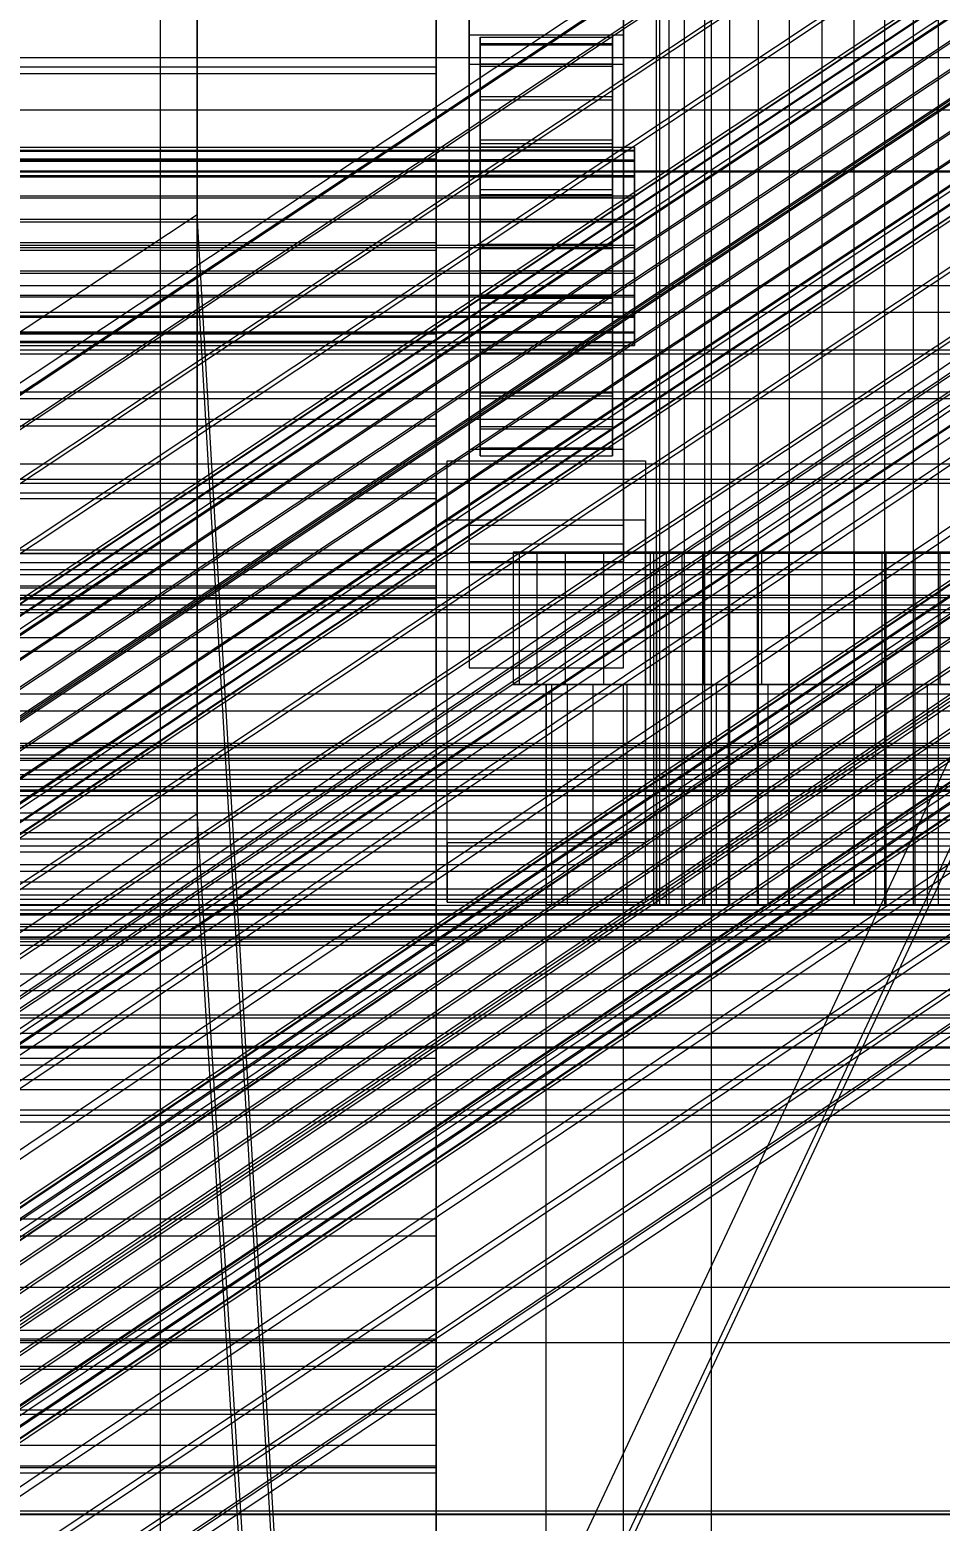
# Model space of a CAD drawing. Header units: millimetres. Extents: x -191664 to 191490, y -197311 to 10263.
# Drawn here: x 213.1 to 295.7, y -31105.9 to -30970.6 of the extents above; entities that cross this region are included whole.
import ezdxf

# ---------------------------------------------------------------- set-up
doc = ezdxf.new("R2010")
doc.units = ezdxf.units.MM
for name, color, linetype, lineweight in [('COTAS_USUARIO', 1, 'Continuous', 0), ('frontal_briquetadora', 7, 'Continuous', 0), ('frontal_C01', 7, 'Continuous', 0), ('frontal_C02', 7, 'Continuous', 0), ('frontal_C03', 7, 'Continuous', 0), ('frontal_C05', 7, 'Continuous', 0), ('frontal_dos-mix', 7, 'Continuous', 0), ('frontal_mezcladora', 7, 'Continuous', 0), ('frontal_secador', 7, 'Continuous', 0), ('frontal_tolva-C01', 7, 'Continuous', 0)]:
    doc.layers.add(name, color=color, linetype=linetype, lineweight=lineweight)
doc.dimstyles.new('PLANTA_100', dxfattribs={"dimtxt": 250, "dimasz": 150, "dimexe": 150, "dimexo": 80, "dimgap": 100, "dimtad": 1, "dimtih": 1, "dimtoh": 1, "dimdec": 1, "dimdsep": 46, "dimcen": 0.09, "dimclrd": 1, "dimclre": 1, "dimclrt": 1, "dimadec": 0, "dimazin": 0, "dimtfac": 1, "dimtdec": 4, "dimtofl": 0, "dimtmove": 0, "dimatfit": 3, "dimfxl": 1, "dimtolj": 1, "dimtzin": 0, "dimarcsym": 0})

# ---------------------------------------------------------------- blocks, each defined once
blk = doc.blocks.new('*D104')
at = {"layer": 'COTAS_USUARIO', "color": 1, "lineweight": -2, "transparency": 16777216}
for p, q in [((1220, -30125), (1220, -29975)), ((100, -30275), (1370, -30275)), ((100, -30730), (1370, -30730)), ((1220, -30880), (1220, -31030))]:
    blk.add_line(p, q, dxfattribs=at)
at = {"layer": 'COTAS_USUARIO', "color": 1, "transparency": 16777216}
for points in [[(1195, -30125), (1245, -30125), (1220, -30275)], [(1195, -30880), (1245, -30880), (1220, -30730)]]:
    blk.add_solid(points, dxfattribs=at)
at = {"layer": 'Defpoints', "color": 0, "transparency": 16777216}
for p in [(20, -30275), (20, -30730), (1220, -30730)]:
    blk.add_point(p, dxfattribs=at)
blk = doc.blocks.new('*D105')
at = {"layer": 'COTAS_USUARIO', "color": 1, "lineweight": -2, "transparency": 16777216}
for p, q in [((1220, -30535), (1220, -30385)), ((100, -30685), (1370, -30685)), ((100, -30730), (1370, -30730)), ((1220, -30880), (1220, -31030))]:
    blk.add_line(p, q, dxfattribs=at)
at = {"layer": 'COTAS_USUARIO', "color": 1, "transparency": 16777216}
for points in [[(1195, -30535), (1245, -30535), (1220, -30685)], [(1195, -30880), (1245, -30880), (1220, -30730)]]:
    blk.add_solid(points, dxfattribs=at)
at = {"layer": 'Defpoints', "color": 0, "transparency": 16777216}
for p in [(20, -30685), (20, -30730), (1220, -30730)]:
    blk.add_point(p, dxfattribs=at)
blk = doc.blocks.new('*D112')
at = {"layer": 'COTAS_USUARIO', "color": 1, "lineweight": -2, "transparency": 16777216}
for p, q in [((1220, -30517.25), (1220, -30367.25)), ((100, -30667.25), (1370, -30667.25)), ((100, -30730), (1370, -30730)), ((1220, -30880), (1220, -31030))]:
    blk.add_line(p, q, dxfattribs=at)
at = {"layer": 'COTAS_USUARIO', "color": 1, "transparency": 16777216}
for points in [[(1195, -30517.25), (1245, -30517.25), (1220, -30667.25)], [(1195, -30880), (1245, -30880), (1220, -30730)]]:
    blk.add_solid(points, dxfattribs=at)
at = {"layer": 'Defpoints', "color": 0, "transparency": 16777216}
for p in [(20, -30667.25), (20, -30730), (1220, -30730)]:
    blk.add_point(p, dxfattribs=at)
blk = doc.blocks.new('*D113')
at = {"layer": 'COTAS_USUARIO', "color": 1, "lineweight": -2, "transparency": 16777216}
for p, q in [((1220, -30517.25), (1220, -30367.25)), ((100, -30667.25), (1370, -30667.25)), ((100, -30730), (1370, -30730)), ((1220, -30880), (1220, -31030))]:
    blk.add_line(p, q, dxfattribs=at)
at = {"layer": 'COTAS_USUARIO', "color": 1, "transparency": 16777216}
for points in [[(1195, -30517.25), (1245, -30517.25), (1220, -30667.25)], [(1195, -30880), (1245, -30880), (1220, -30730)]]:
    blk.add_solid(points, dxfattribs=at)
at = {"layer": 'Defpoints', "color": 0, "transparency": 16777216}
for p in [(20, -30667.25), (20, -30730), (1220, -30730)]:
    blk.add_point(p, dxfattribs=at)
blk = doc.blocks.new('*D114')
at = {"layer": 'COTAS_USUARIO', "color": 1, "lineweight": -2, "transparency": 16777216}
for p, q in [((1200, -30765), (1200, -30615)), ((80, -30915), (1350, -30915)), ((80, -31328.5), (1350, -31328.5)), ((1200, -31478.5), (1200, -31628.5))]:
    blk.add_line(p, q, dxfattribs=at)
at = {"layer": 'COTAS_USUARIO', "color": 1, "transparency": 16777216}
for points in [[(1175, -30765), (1225, -30765), (1200, -30915)], [(1175, -31478.5), (1225, -31478.5), (1200, -31328.5)]]:
    blk.add_solid(points, dxfattribs=at)
at = {"layer": 'Defpoints', "color": 0, "transparency": 16777216}
for p in [(0, -30915), (0, -31328.5), (1200, -31328.5)]:
    blk.add_point(p, dxfattribs=at)

msp = doc.modelspace()

# ---------------------------------------------------------------- linework, layer by layer
at = {"layer": 'frontal_briquetadora', "color": 251, "true_color": 0x53616b}
for p, q in [((-1330, -31000), (490, -31000)), ((-1330, -31010), (490, -31010))]:
    msp.add_line(p, q, dxfattribs=at)
at = {"layer": 'frontal_C01', "color": 251, "true_color": 0x586d65}
for p, q in [((250, -31735.76), (250, -28680.37)), ((250, -28685.1), (250, -31740.5))]:
    msp.add_line(p, q, dxfattribs=at)
at = {"layer": 'frontal_C01', "color": 139, "true_color": 0x345e4e}
for p, q in [((228.3, -30987.38), (228.3, -30675.19)), ((228.3, -30680.88), (228.3, -30993.07)), ((228.3, -30987.38), (130, -31052.62)), ((250, -31358.33), (228.3, -30987.38)), ((228.3, -30987.38), (228.3, -30993.07)), ((130, -31058.31), (228.3, -30993.07)), ((228.3, -30993.07), (250, -31364.02))]:
    msp.add_line(p, q, dxfattribs=at)
at = {"layer": 'frontal_C01', "color": 252, "true_color": 0x83939a}
for p, q in [((146.87, -31046.02), (331.18, -30923.69)), ((148.32, -31046.03), (332.63, -30923.7)), ((146.38, -31047.46), (330.69, -30925.12)), ((150.63, -31047.48), (334.94, -30925.15)), ((146.89, -31050.23), (331.2, -30927.9)), ((153.64, -31050.27), (337.95, -30927.93)), ((148.35, -31054.16), (332.66, -30931.83)), ((157.15, -31054.21), (341.46, -30931.87)), ((150.67, -31058.98), (334.98, -30936.65)), ((345.23, -30936.7), (160.92, -31059.03)), ((153.69, -31064.35), (338, -30942.02)), ((164.69, -31064.41), (349, -30942.07)), ((157.21, -31069.92), (341.52, -30947.58)), ((168.21, -31069.97), (352.52, -30947.64)), ((160.98, -31075.29), (345.29, -30952.96)), ((171.23, -31075.34), (355.54, -30953.01)), ((164.75, -31080.12), (349.06, -30957.78)), ((173.55, -31080.16), (357.86, -30957.83)), ((168.26, -31084.06), (352.57, -30961.73)), ((175.02, -31084.09), (359.33, -30961.76)), ((171.28, -31086.85), (355.58, -30964.51)), ((175.52, -31086.87), (359.83, -30964.54)), ((173.58, -31088.29), (357.89, -30965.96)), ((175.03, -31088.3), (359.34, -30965.97))]:
    msp.add_line(p, q, dxfattribs=at)
at = {"layer": 'frontal_C01', "color": 9, "true_color": 0xbac6cb}
for p, q in [((141.22, -31069.46), (355.02, -30927.55)), ((141.73, -31069.46), (355.53, -30927.56)), ((141.04, -31069.97), (354.84, -30928.06)), ((141.22, -31070.95), (355.02, -30929.04)), ((142.55, -31069.97), (356.35, -30928.07)), ((143.62, -31070.96), (357.42, -30929.06)), ((141.74, -31072.34), (355.54, -30930.44)), ((144.86, -31072.36), (358.66, -30930.45)), ((142.56, -31074.05), (356.36, -30932.14)), ((360, -30932.16), (146.2, -31074.07)), ((143.64, -31075.95), (357.43, -30934.05)), ((147.53, -31075.97), (361.33, -30934.07)), ((144.88, -31077.92), (358.68, -30936.02)), ((148.78, -31077.94), (362.58, -30936.04)), ((146.22, -31079.83), (360.02, -30937.92)), ((149.85, -31079.85), (363.65, -30937.94)), ((147.55, -31081.54), (361.35, -30939.63)), ((150.67, -31081.55), (364.47, -30939.65)), ((148.8, -31082.93), (362.6, -30941.03)), ((151.19, -31082.95), (364.99, -30941.04)), ((149.86, -31083.92), (363.66, -30942.02)), ((150.68, -31084.44), (364.48, -30942.53)), ((151.2, -31084.44), (364.99, -30942.53)), ((151.37, -31083.93), (365.17, -30942.03))]:
    msp.add_line(p, q, dxfattribs=at)
at = {"layer": 'frontal_C01', "color": 139, "true_color": 0x354b57}
for p, q in [((450, -30983.42), (-450, -30983.42)), ((-450, -30996.23), (450, -30996.23))]:
    msp.add_line(p, q, dxfattribs=at)
at = {"layer": 'frontal_C02', "color": 251, "true_color": 0x586d65}
for p, q in [((250, -31767.54), (250, -28976.99)), ((250, -28981.77), (250, -31772.31))]:
    msp.add_line(p, q, dxfattribs=at)
at = {"layer": 'frontal_C02', "color": 139, "true_color": 0x345e4e}
for p, q in [((228.3, -31041.76), (228.3, -30756.94)), ((228.3, -30762.68), (228.3, -31047.5)), ((228.3, -31041.76), (130, -31107.62)), ((250, -31386.53), (228.3, -31041.76)), ((228.3, -31041.76), (228.3, -31047.5)), ((130, -31113.36), (228.3, -31047.5)), ((228.3, -31047.5), (250, -31392.27))]:
    msp.add_line(p, q, dxfattribs=at)
at = {"layer": 'frontal_C02', "color": 139, "true_color": 0x354b57}
for p, q in [((450, -30977.9), (-450, -30977.9)), ((450, -30999.68), (-450, -30999.68)), ((-450, -31011.37), (450, -31011.37))]:
    msp.add_line(p, q, dxfattribs=at)
at = {"layer": 'frontal_C02', "color": 252, "true_color": 0x83939a}
for p, q in [((146.87, -31101.15), (331.18, -30977.67)), ((148.32, -31101.35), (332.63, -30977.87)), ((146.38, -31102.4), (330.69, -30978.91)), ((150.63, -31102.97), (334.94, -30979.49)), ((146.89, -31105), (331.2, -30981.51)), ((153.64, -31105.91), (337.95, -30982.43)), ((148.35, -31108.77), (332.66, -30985.29)), ((157.15, -31109.97), (341.46, -30986.49)), ((150.67, -31113.47), (334.98, -30989.99)), ((345.23, -30991.38), (160.92, -31114.87)), ((153.69, -31118.77), (338, -30995.29)), ((164.69, -31120.27), (349, -30996.78)), ((157.21, -31124.31), (341.52, -31000.83)), ((168.21, -31125.81), (352.52, -31002.32)), ((160.98, -31129.71), (345.29, -31006.23)), ((171.23, -31131.11), (355.54, -31007.62)), ((164.75, -31134.61), (349.06, -31011.13)), ((173.55, -31135.81), (357.86, -31012.32)), ((168.26, -31138.67), (352.57, -31015.18)), ((175.02, -31139.58), (359.33, -31016.1)), ((171.28, -31141.61), (355.58, -31018.12)), ((-311.15, -31018.95), (311.15, -31018.95)), ((-311.15, -31019.58), (311.15, -31019.58)), ((173.58, -31143.23), (357.89, -31019.75)), ((175.52, -31142.18), (359.83, -31018.7)), ((-311.15, -31020.04), (311.15, -31020.04)), ((175.03, -31143.43), (359.34, -31019.94)), ((-311.15, -31021.9), (311.15, -31021.9)), ((-311.15, -31022.79), (311.15, -31022.79)), ((-311.15, -31025.76), (311.15, -31025.76)), ((-311.15, -31027), (311.15, -31027)), ((-311.15, -31030.87), (311.15, -31030.87)), ((-311.15, -31032.4), (311.15, -31032.4)), ((311.15, -31036.91), (-311.15, -31036.91)), ((-311.15, -31038.61), (311.15, -31038.61)), ((-311.15, -31043.45), (311.15, -31043.45)), ((-311.15, -31045.21), (311.15, -31045.21)), ((-311.15, -31050.05), (311.15, -31050.05)), ((-311.15, -31051.75), (311.15, -31051.75)), ((-311.15, -31056.26), (311.15, -31056.26)), ((-311.15, -31057.79), (311.15, -31057.79)), ((-311.15, -31061.65), (311.15, -31061.65)), ((-311.15, -31062.9), (311.15, -31062.9)), ((-311.15, -31065.87), (311.15, -31065.87)), ((-311.15, -31066.76), (311.15, -31066.76)), ((-311.15, -31068.62), (311.15, -31068.62)), ((-311.15, -31069.08), (311.15, -31069.08)), ((-311.15, -31069.71), (311.15, -31069.71))]:
    msp.add_line(p, q, dxfattribs=at)
at = {"layer": 'frontal_C02', "color": 9, "true_color": 0xbac6cb}
for p, q in [((141.04, -31125.12), (354.84, -30981.88)), ((141.22, -31124.68), (355.02, -30981.44)), ((141.73, -31124.75), (355.53, -30981.51)), ((141.22, -31126.04), (355.02, -30982.8)), ((142.55, -31125.32), (356.35, -30982.08)), ((143.62, -31126.37), (357.42, -30983.12)), ((141.74, -31127.38), (355.54, -30984.14)), ((144.86, -31127.8), (358.66, -30984.56)), ((142.56, -31129.04), (356.36, -30985.8)), ((360, -30986.3), (146.2, -31129.54)), ((143.64, -31130.92), (357.43, -30987.68)), ((147.53, -31131.45), (361.33, -30988.21)), ((144.88, -31132.89), (358.68, -30989.64)), ((148.78, -31133.41), (362.58, -30990.17)), ((146.22, -31134.8), (360.02, -30991.56)), ((149.85, -31135.29), (363.65, -30992.05)), ((147.55, -31136.53), (361.35, -30993.29)), ((150.67, -31136.96), (364.47, -30993.72)), ((148.8, -31137.97), (362.6, -30994.73)), ((151.19, -31138.3), (364.99, -30995.05)), ((149.86, -31139.01), (363.66, -30995.77)), ((150.68, -31139.59), (364.48, -30996.35)), ((151.2, -31139.66), (364.99, -30996.42)), ((151.37, -31139.22), (365.17, -30995.98)), ((-440, -31035.34), (440, -31035.34)), ((-440, -31035.56), (440, -31035.56)), ((-440, -31035.72), (440, -31035.72)), ((-440, -31036.38), (440, -31036.38)), ((-440, -31036.7), (440, -31036.7)), ((-440, -31037.75), (440, -31037.75)), ((-440, -31038.19), (440, -31038.19)), ((-440, -31039.56), (440, -31039.56)), ((-440, -31040.1), (440, -31040.1)), ((440, -31041.7), (-440, -31041.7)), ((-440, -31042.3), (440, -31042.3)), ((-440, -31044.02), (440, -31044.02)), ((-440, -31044.64), (440, -31044.64)), ((-440, -31046.36), (440, -31046.36)), ((-440, -31046.96), (440, -31046.96)), ((-440, -31048.56), (440, -31048.56)), ((-440, -31049.1), (440, -31049.1)), ((-440, -31050.47), (440, -31050.47)), ((-440, -31050.91), (440, -31050.91)), ((-440, -31051.96), (440, -31051.96)), ((-440, -31052.28), (440, -31052.28)), ((-440, -31052.94), (440, -31052.94)), ((-440, -31053.1), (440, -31053.1)), ((-440, -31053.32), (440, -31053.32))]:
    msp.add_line(p, q, dxfattribs=at)
at = {"layer": 'frontal_C03', "color": 251, "true_color": 0x586d65}
for p, q in [((250, -31246.31), (250, -28596.31)), ((250, -28601.12), (250, -31251.12))]:
    msp.add_line(p, q, dxfattribs=at)
at = {"layer": 'frontal_C03', "color": 139, "true_color": 0x345e4e}
for p, q in [((250, -31047.92), (250, -30953.66)), ((250, -30959.44), (250, -31053.69)), ((0, -31047.92), (250, -31047.92)), ((250, -31053.69), (250, -31047.92)), ((250, -31053.69), (0, -31053.69))]:
    msp.add_line(p, q, dxfattribs=at)
at = {"layer": 'frontal_C03', "color": 139, "true_color": 0x354b57}
for p, q in [((253, -31008.68), (253, -30962.45)), ((267, -30962.45), (267, -31008.68)), ((253, -30965.14), (253, -31011.37)), ((267, -31011.37), (267, -30965.14)), ((253, -30973.76), (253, -30971.07)), ((253, -30971.07), (267, -30971.07)), ((253, -31017.29), (253, -30971.07)), ((267, -30971.07), (267, -30973.76)), ((267, -30971.07), (267, -31017.29)), ((267, -30973.76), (253, -30973.76)), ((253, -30973.76), (253, -31019.99)), ((267, -31019.99), (267, -30973.76)), ((253, -31018.87), (253, -31005.94)), ((253, -31005.94), (267, -31005.94)), ((253, -31015.57), (253, -31005.94)), ((267, -31005.94), (267, -31018.87)), ((267, -31005.94), (267, -31015.57)), ((267, -31008.68), (253, -31008.68)), ((253, -31008.68), (253, -31011.37)), ((267, -31011.37), (267, -31008.68)), ((251, -31015.1), (251, -31009.71)), ((251, -31009.71), (269, -31009.71)), ((251, -31044.38), (251, -31009.71)), ((269, -31009.71), (269, -31015.1)), ((269, -31009.71), (269, -31044.38)), ((253, -31011.37), (267, -31011.37)), ((269, -31015.1), (251, -31015.1)), ((251, -31049.77), (251, -31015.1)), ((267, -31015.57), (253, -31015.57)), ((253, -31015.57), (253, -31028.5)), ((267, -31028.5), (267, -31015.57)), ((269, -31049.77), (269, -31015.1)), ((267, -31017.29), (253, -31017.29)), ((253, -31017.29), (253, -31019.99)), ((267, -31019.99), (267, -31017.29)), ((267, -31018.87), (253, -31018.87)), ((253, -31018.87), (253, -31028.5)), ((267, -31028.5), (267, -31018.87)), ((253, -31019.99), (267, -31019.99)), ((253, -31028.5), (267, -31028.5)), ((-450, -31039.27), (450, -31039.27)), ((269, -31044.38), (251, -31044.38)), ((251, -31044.38), (251, -31049.77)), ((269, -31049.77), (269, -31044.38)), ((450, -31050.83), (-450, -31050.83)), ((251, -31049.77), (269, -31049.77)), ((450, -31052.95), (-450, -31052.95)), ((-450, -31064.51), (450, -31064.51))]:
    msp.add_line(p, q, dxfattribs=at)
at = {"layer": 'frontal_C03', "color": 252, "true_color": 0x83939a}
for p, q in [((250, -30973.95), (250, -30967.38)), ((250, -30967.87), (250, -30974.56)), ((-250, -30973.95), (250, -30973.95)), ((-250, -30974.56), (250, -30974.56)), ((250, -30981.64), (250, -30973.95)), ((250, -30974.56), (250, -30982.31)), ((250, -30981.64), (-250, -30981.64)), ((250, -30989.91), (250, -30981.64)), ((-250, -30982.31), (250, -30982.31)), ((250, -30982.31), (250, -30990.6)), ((-250, -30989.91), (250, -30989.91)), ((250, -30998.2), (250, -30989.91)), ((-250, -30990.6), (250, -30990.6)), ((250, -30990.6), (250, -30998.87)), ((-250, -30998.2), (250, -30998.2)), ((250, -31005.95), (250, -30998.2)), ((-250, -30998.87), (250, -30998.87)), ((250, -30998.87), (250, -31006.55)), ((-250, -31005.95), (250, -31005.95)), ((250, -31012.63), (250, -31005.95)), ((-250, -31006.55), (250, -31006.55)), ((250, -31006.55), (250, -31013.13)), ((-250, -31012.63), (250, -31012.63)), ((250, -31017.79), (250, -31012.63)), ((-250, -31013.13), (250, -31013.13)), ((250, -31013.13), (250, -31018.14)), ((-250, -31017.79), (250, -31017.79)), ((-250, -31018.14), (250, -31018.14)), ((250, -31021.07), (250, -31017.79)), ((250, -31018.14), (250, -31021.25)), ((-250, -31021.07), (250, -31021.07)), ((250, -31022.25), (250, -31021.07)), ((-250, -31021.25), (250, -31021.25)), ((-250, -31022.25), (250, -31022.25)), ((250, -31021.25), (250, -31022.25)), ((-250, -31088.6), (250, -31088.6)), ((250, -31089.39), (250, -31088.6)), ((250, -31088.6), (250, -31089.54)), ((-250, -31089.39), (250, -31089.39)), ((-250, -31089.54), (250, -31089.54)), ((250, -31091.86), (250, -31089.39)), ((250, -31089.54), (250, -31092.14)), ((-250, -31091.86), (250, -31091.86)), ((-250, -31092.14), (250, -31092.14)), ((250, -31095.84), (250, -31091.86)), ((250, -31092.14), (250, -31096.23)), ((-250, -31095.84), (250, -31095.84)), ((-250, -31096.23), (250, -31096.23)), ((250, -31101.06), (250, -31095.84)), ((250, -31096.23), (250, -31101.54)), ((-250, -31101.06), (250, -31101.06)), ((250, -31107.16), (250, -31101.06)), ((-250, -31101.54), (250, -31101.54)), ((250, -31101.54), (250, -31107.69))]:
    msp.add_line(p, q, dxfattribs=at)
at = {"layer": 'frontal_C03', "color": 155, "true_color": 0x617580}
for p, q in [((254, -30981.25), (254, -30971.26)), ((254, -30971.26), (254, -30971.85)), ((254, -30971.26), (266, -30971.26)), ((254, -30971.96), (254, -30971.26)), ((254, -30981.54), (254, -30971.85)), ((254, -30971.85), (254, -30973.7)), ((254, -30971.85), (266, -30971.85)), ((254, -30981.59), (254, -30971.96)), ((254, -30971.96), (266, -30971.96)), ((254, -30973.9), (254, -30971.96)), ((266, -30971.85), (266, -30971.26)), ((266, -30971.26), (266, -30981.25)), ((266, -30971.26), (266, -30971.96)), ((266, -30973.7), (266, -30971.85)), ((266, -30971.85), (266, -30981.54)), ((266, -30971.96), (266, -30981.59)), ((266, -30971.96), (266, -30973.9)), ((254, -30982.41), (254, -30973.7)), ((254, -30973.7), (254, -30976.67)), ((254, -30973.7), (266, -30973.7)), ((266, -30976.67), (266, -30973.7)), ((266, -30973.7), (266, -30982.41)), ((254, -30982.51), (254, -30973.9)), ((254, -30973.9), (266, -30973.9)), ((254, -30976.97), (254, -30973.9)), ((266, -30973.9), (266, -30982.51)), ((266, -30973.9), (266, -30976.97)), ((254, -30983.82), (254, -30976.67)), ((254, -30976.67), (254, -30980.58)), ((254, -30976.67), (266, -30976.67)), ((254, -30983.96), (254, -30976.97)), ((254, -30976.97), (266, -30976.97)), ((254, -30980.93), (254, -30976.97)), ((266, -30980.58), (266, -30976.67)), ((266, -30976.67), (266, -30983.82)), ((266, -30976.97), (266, -30983.96)), ((266, -30976.97), (266, -30980.93)), ((254, -30985.67), (254, -30980.58)), ((254, -30980.58), (254, -30985.14)), ((254, -30980.58), (266, -30980.58)), ((266, -30985.14), (266, -30980.58)), ((266, -30980.58), (266, -30985.67)), ((254, -30985.84), (254, -30980.93)), ((254, -30980.93), (266, -30980.93)), ((254, -30985.54), (254, -30980.93)), ((254, -30981.54), (254, -30981.25)), ((266, -30981.25), (254, -30981.25)), ((254, -30981.25), (254, -30981.59)), ((254, -30982.41), (254, -30981.54)), ((266, -30981.54), (254, -30981.54)), ((266, -30981.59), (254, -30981.59)), ((254, -30981.59), (254, -30982.51)), ((266, -30980.93), (266, -30985.84)), ((266, -30980.93), (266, -30985.54)), ((266, -30981.25), (266, -30981.54)), ((266, -30981.59), (266, -30981.25)), ((266, -30981.54), (266, -30982.41)), ((266, -30982.51), (266, -30981.59)), ((254, -30983.82), (254, -30982.41)), ((266, -30982.41), (254, -30982.41)), ((266, -30982.51), (254, -30982.51)), ((254, -30982.51), (254, -30983.96)), ((266, -30982.41), (266, -30983.82)), ((266, -30983.96), (266, -30982.51)), ((254, -30985.67), (254, -30983.82)), ((266, -30983.82), (254, -30983.82)), ((266, -30983.96), (254, -30983.96)), ((254, -30983.96), (254, -30985.84)), ((266, -30983.82), (266, -30985.67)), ((266, -30985.84), (266, -30983.96)), ((254, -30985.14), (254, -30987.83)), ((266, -30985.14), (254, -30985.14)), ((254, -30985.14), (254, -30990.05)), ((254, -30988.02), (254, -30985.54)), ((254, -30985.54), (266, -30985.54)), ((254, -30990.46), (254, -30985.54)), ((254, -30987.83), (254, -30985.67)), ((266, -30985.67), (254, -30985.67)), ((266, -30985.84), (254, -30985.84)), ((254, -30985.84), (254, -30988.02)), ((266, -30987.83), (266, -30985.14)), ((266, -30990.05), (266, -30985.14)), ((266, -30985.54), (266, -30988.02)), ((266, -30985.54), (266, -30990.46)), ((266, -30985.67), (266, -30987.83)), ((266, -30988.02), (266, -30985.84)), ((254, -30987.83), (266, -30987.83)), ((254, -30990.16), (254, -30987.83)), ((266, -30988.02), (254, -30988.02)), ((254, -30988.02), (254, -30990.35)), ((266, -30987.83), (266, -30990.16)), ((266, -30990.35), (266, -30988.02)), ((254, -30990.16), (254, -30990.05)), ((254, -30990.05), (254, -30994.97)), ((254, -30990.05), (266, -30990.05)), ((266, -30994.97), (266, -30990.05)), ((266, -30990.05), (266, -30990.16)), ((254, -30992.49), (254, -30990.16)), ((266, -30990.16), (254, -30990.16)), ((254, -30990.35), (254, -30990.46)), ((266, -30990.35), (254, -30990.35)), ((254, -30990.35), (254, -30992.68)), ((254, -30990.46), (266, -30990.46)), ((254, -30995.37), (254, -30990.46)), ((266, -30990.16), (266, -30992.49)), ((266, -30990.46), (266, -30990.35)), ((266, -30992.68), (266, -30990.35)), ((266, -30990.46), (266, -30995.37)), ((254, -30994.67), (254, -30992.49)), ((254, -30992.49), (254, -30994.97)), ((266, -30992.49), (254, -30992.49)), ((254, -30992.68), (254, -30995.37)), ((266, -30992.68), (254, -30992.68)), ((254, -30992.68), (254, -30994.84)), ((266, -30994.97), (266, -30992.49)), ((266, -30992.49), (266, -30994.67)), ((266, -30995.37), (266, -30992.68)), ((266, -30994.84), (266, -30992.68)), ((254, -30996.55), (254, -30994.67)), ((254, -30994.67), (254, -30999.57)), ((266, -30994.67), (254, -30994.67)), ((254, -30994.84), (254, -30999.93)), ((266, -30994.84), (254, -30994.84)), ((254, -30994.84), (254, -30996.69)), ((254, -30994.97), (254, -30999.57)), ((254, -30994.97), (266, -30994.97)), ((254, -30995.37), (266, -30995.37)), ((254, -30999.93), (254, -30995.37)), ((266, -30999.57), (266, -30994.67)), ((266, -30994.67), (266, -30996.55)), ((266, -30999.93), (266, -30994.84)), ((266, -30996.69), (266, -30994.84)), ((266, -30999.57), (266, -30994.97)), ((266, -30995.37), (266, -30999.93)), ((254, -30998), (254, -30996.55)), ((254, -30996.55), (254, -31003.54)), ((266, -30996.55), (254, -30996.55)), ((254, -30996.69), (254, -31003.83)), ((266, -30996.69), (254, -30996.69)), ((254, -30996.69), (254, -30998.1)), ((266, -31003.54), (266, -30996.55)), ((266, -30996.55), (266, -30998)), ((266, -31003.83), (266, -30996.69)), ((266, -30998.1), (266, -30996.69)), ((254, -30998.92), (254, -30998)), ((254, -30998), (254, -31006.6)), ((266, -30998), (254, -30998)), ((254, -30998.1), (254, -31006.81)), ((266, -30998.1), (254, -30998.1)), ((254, -30998.1), (254, -30998.97)), ((266, -31006.6), (266, -30998)), ((266, -30998), (266, -30998.92)), ((266, -31006.81), (266, -30998.1)), ((266, -30998.97), (266, -30998.1)), ((254, -30999.25), (254, -30998.92)), ((254, -30998.92), (254, -31008.55)), ((266, -30998.92), (254, -30998.92)), ((254, -30998.97), (254, -31008.66)), ((266, -30998.97), (254, -30998.97)), ((254, -30998.97), (254, -30999.25)), ((254, -30999.25), (254, -31009.25)), ((266, -30999.25), (254, -30999.25)), ((254, -30999.57), (254, -31003.54)), ((254, -30999.57), (266, -30999.57)), ((266, -31008.55), (266, -30998.92)), ((266, -30998.92), (266, -30999.25)), ((266, -31008.66), (266, -30998.97)), ((266, -30999.25), (266, -30998.97)), ((266, -31009.25), (266, -30999.25)), ((266, -31003.54), (266, -30999.57)), ((254, -30999.93), (266, -30999.93)), ((254, -31003.83), (254, -30999.93)), ((266, -30999.93), (266, -31003.83)), ((254, -31003.54), (254, -31006.6)), ((254, -31003.54), (266, -31003.54)), ((266, -31006.6), (266, -31003.54)), ((254, -31003.83), (266, -31003.83)), ((254, -31006.81), (254, -31003.83)), ((266, -31003.83), (266, -31006.81)), ((254, -31006.6), (254, -31008.55)), ((254, -31006.6), (266, -31006.6)), ((254, -31006.81), (266, -31006.81)), ((254, -31008.66), (254, -31006.81)), ((266, -31008.55), (266, -31006.6)), ((266, -31006.81), (266, -31008.66)), ((254, -31008.55), (254, -31009.25)), ((254, -31008.55), (266, -31008.55)), ((254, -31008.66), (266, -31008.66)), ((254, -31009.25), (254, -31008.66)), ((266, -31009.25), (266, -31008.55)), ((266, -31008.66), (266, -31009.25)), ((254, -31009.25), (266, -31009.25))]:
    msp.add_line(p, q, dxfattribs=at)
at = {"layer": 'frontal_C03', "color": 9, "true_color": 0xbac6cb}
for p, q in [((-268, -30981.25), (268, -30981.25)), ((-268, -30981.54), (268, -30981.54)), ((-268, -30981.59), (268, -30981.59)), ((268, -30981.54), (268, -30981.25)), ((268, -30981.25), (268, -30981.59)), ((268, -30982.41), (268, -30981.54)), ((268, -30981.59), (268, -30982.51)), ((-268, -30982.41), (268, -30982.41)), ((-268, -30982.51), (268, -30982.51)), ((268, -30983.82), (268, -30982.41)), ((268, -30982.51), (268, -30983.96)), ((-268, -30983.82), (268, -30983.82)), ((-268, -30983.96), (268, -30983.96)), ((268, -30985.67), (268, -30983.82)), ((268, -30983.96), (268, -30985.84)), ((-268, -30985.67), (268, -30985.67)), ((-268, -30985.84), (268, -30985.84)), ((268, -30987.83), (268, -30985.67)), ((268, -30985.84), (268, -30988.02)), ((268, -30987.83), (-268, -30987.83)), ((-268, -30988.02), (268, -30988.02)), ((268, -30990.16), (268, -30987.83)), ((268, -30988.02), (268, -30990.35)), ((-268, -30990.16), (268, -30990.16)), ((-268, -30990.35), (268, -30990.35)), ((268, -30992.49), (268, -30990.16)), ((268, -30990.35), (268, -30992.68)), ((-268, -30992.49), (268, -30992.49)), ((-268, -30992.68), (268, -30992.68)), ((268, -30994.67), (268, -30992.49)), ((268, -30992.68), (268, -30994.84)), ((-268, -30994.67), (268, -30994.67)), ((-268, -30994.84), (268, -30994.84)), ((268, -30996.55), (268, -30994.67)), ((268, -30994.84), (268, -30996.69)), ((-268, -30996.55), (268, -30996.55)), ((-268, -30996.69), (268, -30996.69)), ((268, -30998), (268, -30996.55)), ((268, -30996.69), (268, -30998.1)), ((-268, -30998), (268, -30998)), ((-268, -30998.1), (268, -30998.1)), ((268, -30998.92), (268, -30998)), ((268, -30998.1), (268, -30998.97)), ((-268, -30998.92), (268, -30998.92)), ((-268, -30998.97), (268, -30998.97)), ((-268, -30999.25), (268, -30999.25)), ((268, -30999.25), (268, -30998.92)), ((268, -30998.97), (268, -30999.25)), ((-450, -31105), (450, -31105)), ((-450, -31105.28), (450, -31105.28)), ((-450, -31105.33), (450, -31105.33))]:
    msp.add_line(p, q, dxfattribs=at)
at = {"layer": 'frontal_C03', "color": 8, "true_color": 0x697a83}
for p, q in [((250, -31050.01), (-250, -31050.01)), ((250, -31053.69), (250, -31050.01)), ((250, -31050.01), (250, -31053.13)), ((250, -31053.13), (-250, -31053.13)), ((250, -31053.69), (-250, -31053.69)), ((250, -31053.13), (250, -31062.86)), ((250, -31063.95), (250, -31053.69)), ((250, -31062.86), (-250, -31062.86)), ((250, -31062.86), (250, -31078.52)), ((250, -31063.95), (-250, -31063.95)), ((250, -31080.06), (250, -31063.95)), ((250, -31078.52), (-250, -31078.52)), ((250, -31078.52), (250, -31099.06)), ((250, -31080.06), (-250, -31080.06)), ((250, -31100.94), (250, -31080.06)), ((250, -31099.06), (-250, -31099.06)), ((250, -31099.06), (250, -31123.07)), ((250, -31100.94), (-250, -31100.94)), ((250, -31125.17), (250, -31100.94))]:
    msp.add_line(p, q, dxfattribs=at)
at = {"layer": 'frontal_C05', "color": 253, "true_color": 0xaab3b8}
for p, q in [((270, -31050), (270, -30930)), ((270.29, -31050), (270.29, -30930)), ((271.14, -31050), (271.14, -30930)), ((272.53, -31050), (272.53, -30930)), ((274.39, -31050), (274.39, -30930)), ((276.67, -31050), (276.67, -30930)), ((279.26, -31050), (279.26, -30930)), ((282.07, -31050), (282.07, -30930)), ((285, -30930), (285, -31050)), ((287.93, -31050), (287.93, -30930)), ((290.74, -31050), (290.74, -30930)), ((293.33, -31050), (293.33, -30930)), ((295.61, -31050), (295.61, -30930)), ((270.29, -31050), (270, -31050)), ((271.14, -31050), (270.29, -31050)), ((272.53, -31050), (271.14, -31050)), ((274.39, -31050), (272.53, -31050)), ((276.67, -31050), (274.39, -31050)), ((279.26, -31050), (276.67, -31050)), ((282.07, -31050), (279.26, -31050)), ((282.07, -31050), (285, -31050)), ((285, -31050), (287.93, -31050)), ((287.93, -31050), (290.74, -31050)), ((290.74, -31050), (293.33, -31050)), ((293.33, -31050), (295.61, -31050)), ((295.61, -31050), (297.47, -31050))]:
    msp.add_line(p, q, dxfattribs=at)
at = {"layer": 'frontal_C05', "color": 9, "true_color": 0xb9c3c2}
msp.add_line((250, -30970.15), (250, -30977.1), dxfattribs=at)
at = {"layer": 'frontal_C05', "color": 253, "true_color": 0xa1a9ac}
for p, q in [((269.75, -31018), (257, -31018)), ((257, -31018), (257.54, -31018)), ((257, -31018), (257, -31030)), ((270.04, -31018), (257.54, -31018)), ((257.54, -31018), (259.13, -31018)), ((257.54, -31018), (257.54, -31030)), ((270.91, -31018), (259.13, -31018)), ((259.13, -31018), (261.72, -31018)), ((259.13, -31018), (259.13, -31030)), ((272.32, -31018), (261.72, -31018)), ((261.72, -31018), (265.2, -31018)), ((261.72, -31018), (261.72, -31030)), ((274.22, -31018), (265.2, -31018)), ((265.2, -31018), (269.44, -31018)), ((265.2, -31018), (265.2, -31030)), ((276.53, -31018), (269.44, -31018)), ((269.44, -31018), (274.28, -31018)), ((269.44, -31018), (269.44, -31030)), ((270.04, -31018), (269.75, -31018)), ((269.75, -31030), (269.75, -31018)), ((270.91, -31018), (270.04, -31018)), ((270.04, -31030), (270.04, -31018)), ((272.32, -31018), (270.91, -31018)), ((270.91, -31030), (270.91, -31018)), ((274.22, -31018), (272.32, -31018)), ((272.32, -31030), (272.32, -31018)), ((276.53, -31018), (274.22, -31018)), ((274.22, -31030), (274.22, -31018)), ((279.16, -31018), (274.28, -31018)), ((274.28, -31018), (279.54, -31018)), ((274.28, -31018), (274.28, -31030)), ((279.16, -31018), (276.53, -31018)), ((276.53, -31030), (276.53, -31018)), ((282.02, -31018), (279.16, -31018)), ((279.16, -31030), (279.16, -31018)), ((282.02, -31018), (279.54, -31018)), ((279.54, -31018), (285, -31018)), ((279.54, -31018), (279.54, -31030)), ((285, -31018), (282.02, -31018)), ((282.02, -31030), (282.02, -31018)), ((285, -31018), (287.98, -31018)), ((290.46, -31018), (285, -31018)), ((285, -31018), (285, -31030)), ((287.98, -31018), (290.46, -31018)), ((287.98, -31030), (287.98, -31018)), ((287.98, -31018), (290.84, -31018)), ((290.46, -31018), (290.46, -31030)), ((295.72, -31018), (290.46, -31018)), ((290.84, -31018), (295.72, -31018)), ((290.84, -31030), (290.84, -31018)), ((290.84, -31018), (293.47, -31018)), ((293.47, -31018), (300.56, -31018)), ((293.47, -31030), (293.47, -31018)), ((293.47, -31018), (295.78, -31018)), ((295.72, -31018), (295.72, -31030)), ((300.56, -31018), (295.72, -31018)), ((257.54, -31030), (257, -31030)), ((257, -31030), (269.75, -31030)), ((259.13, -31030), (257.54, -31030)), ((257.54, -31030), (270.04, -31030)), ((261.72, -31030), (259.13, -31030)), ((259.13, -31030), (270.91, -31030)), ((269.75, -31030), (260, -31030)), ((260, -31030), (260.48, -31030)), ((260, -31030), (260, -31050)), ((270.04, -31030), (260.48, -31030)), ((260.48, -31030), (261.9, -31030)), ((260.48, -31030), (260.48, -31050)), ((265.2, -31030), (261.72, -31030)), ((261.72, -31030), (272.32, -31030)), ((270.91, -31030), (261.9, -31030)), ((261.9, -31030), (264.21, -31030)), ((261.9, -31030), (261.9, -31050)), ((272.32, -31030), (264.21, -31030)), ((264.21, -31030), (267.32, -31030)), ((264.21, -31030), (264.21, -31050)), ((269.44, -31030), (265.2, -31030)), ((265.2, -31030), (274.22, -31030)), ((274.22, -31030), (267.32, -31030)), ((267.32, -31030), (271.11, -31030)), ((267.32, -31030), (267.32, -31050)), ((274.28, -31030), (269.44, -31030)), ((269.44, -31030), (276.53, -31030)), ((270.04, -31030), (269.75, -31030)), ((269.75, -31050), (269.75, -31030)), ((270.91, -31030), (270.04, -31030)), ((270.04, -31050), (270.04, -31030)), ((272.32, -31030), (270.91, -31030)), ((270.91, -31050), (270.91, -31030)), ((276.53, -31030), (271.11, -31030)), ((271.11, -31030), (275.43, -31030)), ((271.11, -31030), (271.11, -31050)), ((274.22, -31030), (272.32, -31030)), ((272.32, -31050), (272.32, -31030)), ((276.53, -31030), (274.22, -31030)), ((274.22, -31050), (274.22, -31030)), ((279.54, -31030), (274.28, -31030)), ((274.28, -31030), (279.16, -31030)), ((279.16, -31030), (275.43, -31030)), ((275.43, -31030), (280.12, -31030)), ((275.43, -31030), (275.43, -31050)), ((279.16, -31030), (276.53, -31030)), ((276.53, -31050), (276.53, -31030)), ((282.02, -31030), (279.16, -31030)), ((279.16, -31050), (279.16, -31030)), ((285, -31030), (279.54, -31030)), ((279.54, -31030), (282.02, -31030)), ((282.02, -31030), (280.12, -31030)), ((280.12, -31030), (285, -31030)), ((280.12, -31030), (280.12, -31050)), ((285, -31030), (282.02, -31030)), ((282.02, -31050), (282.02, -31030)), ((285, -31030), (287.98, -31030)), ((289.88, -31030), (285, -31030)), ((285, -31030), (285, -31050)), ((285, -31030), (290.46, -31030)), ((287.98, -31030), (289.88, -31030)), ((287.98, -31050), (287.98, -31030)), ((287.98, -31030), (290.84, -31030)), ((290.46, -31030), (287.98, -31030)), ((289.88, -31030), (289.88, -31050)), ((294.57, -31030), (289.88, -31030)), ((290.46, -31030), (295.72, -31030)), ((290.84, -31030), (294.57, -31030)), ((290.84, -31050), (290.84, -31030)), ((290.84, -31030), (293.47, -31030)), ((295.72, -31030), (290.84, -31030)), ((293.47, -31030), (298.89, -31030)), ((293.47, -31050), (293.47, -31030)), ((293.47, -31030), (295.78, -31030)), ((300.56, -31030), (293.47, -31030)), ((294.57, -31030), (294.57, -31050)), ((298.89, -31030), (294.57, -31030)), ((295.72, -31030), (300.56, -31030)), ((260.48, -31050), (260, -31050)), ((260, -31050), (269.75, -31050)), ((261.9, -31050), (260.48, -31050)), ((260.48, -31050), (270.04, -31050)), ((264.21, -31050), (261.9, -31050)), ((261.9, -31050), (270.91, -31050)), ((267.32, -31050), (264.21, -31050)), ((264.21, -31050), (272.32, -31050)), ((271.11, -31050), (267.32, -31050)), ((267.32, -31050), (274.22, -31050)), ((269.75, -31050), (270.04, -31050)), ((270.04, -31050), (270.91, -31050)), ((270.91, -31050), (272.32, -31050)), ((275.43, -31050), (271.11, -31050)), ((271.11, -31050), (276.53, -31050)), ((272.32, -31050), (274.22, -31050)), ((274.22, -31050), (276.53, -31050)), ((280.12, -31050), (275.43, -31050)), ((275.43, -31050), (279.16, -31050)), ((276.53, -31050), (279.16, -31050)), ((279.16, -31050), (282.02, -31050)), ((285, -31050), (280.12, -31050)), ((280.12, -31050), (282.02, -31050)), ((282.02, -31050), (285, -31050)), ((285, -31050), (289.88, -31050)), ((287.98, -31050), (285, -31050)), ((289.88, -31050), (287.98, -31050)), ((290.84, -31050), (287.98, -31050)), ((289.88, -31050), (294.57, -31050)), ((294.57, -31050), (290.84, -31050)), ((293.47, -31050), (290.84, -31050)), ((298.89, -31050), (293.47, -31050)), ((295.78, -31050), (293.47, -31050)), ((294.57, -31050), (298.89, -31050))]:
    msp.add_line(p, q, dxfattribs=at)
at = {"layer": 'frontal_C05', "color": 251, "true_color": 0x596770}
for p, q in [((260, -31030), (310, -31030)), ((260, -31980), (260, -31030)), ((260, -31030), (267, -31030)), ((267, -31980), (267, -31030))]:
    msp.add_line(p, q, dxfattribs=at)
at = {"layer": 'frontal_dos-mix', "color": 139, "true_color": 0x344b58}
for p, q in [((225, -31980), (225, -29282.5)), ((275, -31980), (275, -29282.5))]:
    msp.add_line(p, q, dxfattribs=at)
at = {"layer": 'frontal_mezcladora', "color": 8, "true_color": 0x667b86}
for p, q in [((-750, -31049.5), (750, -31049.5)), ((-750, -31060), (750, -31060))]:
    msp.add_line(p, q, dxfattribs=at)
at = {"layer": 'frontal_secador', "color": 253, "true_color": 0xa4b0b5}
for p, q in [((1360, -30973.15), (-1360, -30973.15)), ((-1360, -30983.5), (1360, -30983.5)), ((-1250, -30983.5), (1250, -30983.5)), ((1360, -30993.85), (-1360, -30993.85)), ((1360, -31003.5), (-1360, -31003.5)), ((1250, -31004.08), (-1250, -31004.08)), ((1360, -31011.78), (-1360, -31011.78)), ((1360, -31018.14), (-1360, -31018.14)), ((1360, -31022.14), (-1360, -31022.14)), ((1360, -31023.5), (-1360, -31023.5)), ((1250, -31023.25), (-1250, -31023.25)), ((1250, -31039.71), (-1250, -31039.71)), ((1250, -31052.35), (-1250, -31052.35)), ((1250, -31060.29), (-1250, -31060.29)), ((1250, -31063), (-1250, -31063))]:
    msp.add_line(p, q, dxfattribs=at)
at = {"layer": 'frontal_secador', "color": 147, "true_color": 0x536c78}
for p, q in [((-1240, -31084.71), (1240, -31084.71)), ((-1240, -31089.71), (1240, -31089.71))]:
    msp.add_line(p, q, dxfattribs=at)
at = {"layer": 'frontal_tolva-C01', "color": 252, "true_color": 0x82949d}
for p, q in [((596.38, -30398.3), (221.38, -31196.87)), ((600, -30398.8), (225, -31197.38)), ((225, -31198.57), (600, -30400))]:
    msp.add_line(p, q, dxfattribs=at)

# ---------------------------------------------------------------- dimensions: what is measured, and where the dimension line sits
at = {"layer": 'COTAS_USUARIO'}
for p1, p2, picture, middle in [((20, -30275), (20, -30730), '*D104', (1220, -30502.5)), ((20, -30667.25), (20, -30730), '*D112', (1220, -30698.625)), ((20, -30667.25), (20, -30730), '*D113', (1220, -30698.625)), ((20, -30685), (20, -30730), '*D105', (1220, -30707.5)), ((0, -30915), (0, -31328.5), '*D114', (1200, -31121.75))]:
    dim = msp.add_aligned_dim(p1=p1, p2=p2, distance=1200, dimstyle='PLANTA_100', dxfattribs=at)
    dim.commit()
    dim.dimension.update_dxf_attribs({"geometry": picture, "text_midpoint": middle})

doc.saveas('drawing.dxf')
